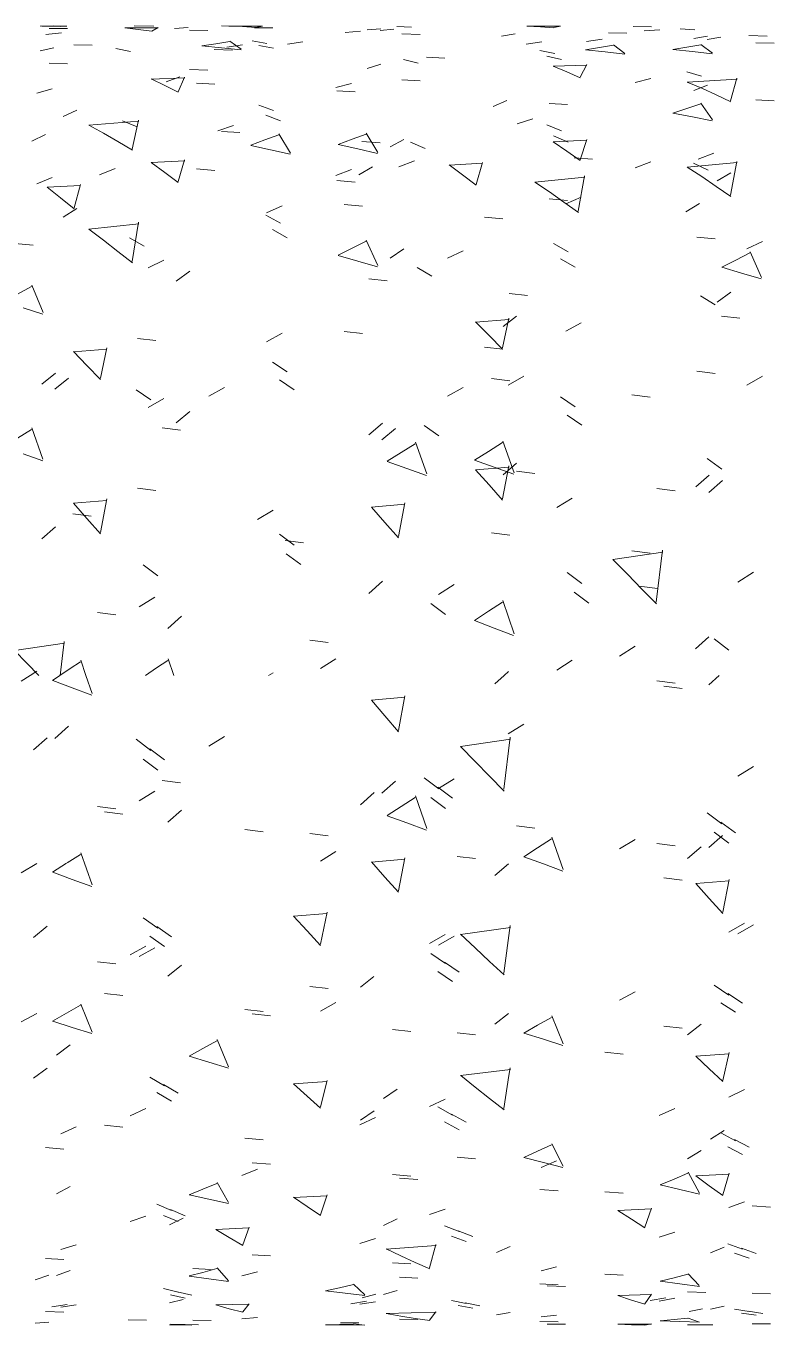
# Model space of a CAD drawing. Header units: inches. Extents: x -19229 to -222, y -6301 to 12387.
# Drawn here: x -19072.95 to -19068.7, y -55.83 to -48.42 of the extents above; entities that cross this region are included whole.
import ezdxf

# ---------------------------------------------------------------- set-up
doc = ezdxf.new("R2010")
doc.units = ezdxf.units.IN
doc.header["$MEASUREMENT"] = 0
doc.layers.add('A-WALL', color=113, linetype='Continuous', lineweight=9)
doc.layers.add('A-WALL-PATT', color=111, linetype='Continuous', lineweight=25)

# ---------------------------------------------------------------- blocks, each defined once
blk = doc.blocks.new('FP_2-DETAIL - PRECAST _ CONC_ - PLANK PERPENDICULAR TO WALL')
at = {"layer": 'A-WALL-PATT', "color": 55, "lineweight": 9}
for p, q in [((17174.6695, -52.1575), (17174.7206, -52.1253)), ((17174.8497, -52.1529), (17174.8911, -52.1253)), ((17174.85, -52.1534), (17174.962, -52.1959)), ((17175.0399, -52.1253), (17175.075, -52.2287)), ((17177.3733, -52.1733), (17177.4263, -52.1253)), ((17178.3384, -52.1866), (17178.4431, -52.2002)), ((17174.962, -52.1959), (17175.074, -52.2384)), ((17174.7403, -52.5502), (17174.8182, -52.4801)), ((17177.4609, -52.4771), (17177.4256, -52.7746)), ((17175.4048, -52.5431), (17175.4886, -52.6062)), ((17177.1779, -52.5305), (17177.2609, -52.6155)), ((17177.178, -52.5313), (17177.4626, -52.4879)), ((17177.2609, -52.6155), (17177.344, -52.7002)), ((17177.344, -52.7002), (17177.4271, -52.7846)), ((17177.0478, -52.7635), (17177.1316, -52.826)), ((17176.6065, -52.8628), (17176.6844, -52.7936)), ((17175.1462, -52.9033), (17175.2509, -52.9166)), ((17178.6642, -52.9619), (17178.7479, -53.0237)), ((17175.9473, -53.0049), (17176.052, -53.0181)), ((17177.618, -53.1081), (17177.6975, -53.0568)), ((17177.6989, -53.0479), (17177.7637, -53.2317)), ((17177.5384, -53.1592), (17177.618, -53.1081)), ((17178.4727, -53.1701), (17178.5506, -53.1022)), ((17177.1593, -53.1573), (17177.264, -53.1703)), ((17177.5387, -53.1597), (17177.6507, -53.2004)), ((17177.6507, -53.2004), (17177.7627, -53.241)), ((17178.5202, -53.3128), (17178.7114, -53.2971)), ((17178.7112, -53.2888), (17178.6742, -53.4753)), ((17178.5201, -53.3121), (17178.5973, -53.3978)), ((17178.5973, -53.3978), (17178.6744, -53.4828)), ((17176.2249, -53.499), (17176.4162, -53.4836)), ((17176.2249, -53.4984), (17176.3021, -53.5823)), ((17176.416, -53.4755), (17176.379, -53.6582)), ((17175.4437, -53.5586), (17175.5275, -53.617)), ((17176.3021, -53.5823), (17176.3792, -53.6654)), ((17178.7091, -53.59), (17178.7982, -53.5383)), ((17175.2927, -53.7199), (17175.3817, -53.6691)), ((17177.0009, -53.6552), (17177.09, -53.604)), ((17177.0867, -53.7613), (17177.1705, -53.8181)), ((17178.7031, -53.9404), (17178.7869, -53.9956)), ((17175.9881, -54.0565), (17176.0927, -54.0681)), ((17176.7891, -54.1447), (17176.8938, -54.1561)), ((17174.8724, -54.2912), (17174.9503, -54.2335)), ((17175.6283, -54.2978), (17175.7079, -54.2546)), ((17175.7079, -54.2546), (17175.7874, -54.2109)), ((17175.7888, -54.2033), (17175.8536, -54.3587)), ((17175.6286, -54.2982), (17175.7406, -54.3325)), ((17175.7406, -54.3325), (17175.8526, -54.3665)), ((17178.0011, -54.2751), (17178.1058, -54.2862)), ((17175.4826, -54.4592), (17175.5664, -54.5082)), ((17176.7386, -54.5399), (17176.8165, -54.486)), ((17177.1256, -54.6279), (17177.2094, -54.6744)), ((17178.3123, -54.6372), (17178.4013, -54.5957)), ((17174.8958, -54.7403), (17174.9849, -54.7002)), ((17176.604, -54.6892), (17176.6931, -54.6484)), ((17178.6048, -54.771), (17178.6827, -54.7212)), ((17178.742, -54.7735), (17178.8258, -54.8175)), ((17174.8089, -54.8193), (17174.9136, -54.8286)), ((17177.6375, -54.9325), (17177.7266, -54.8956)), ((17175.9293, -54.9786), (17176.0184, -54.9424)), ((17176.8299, -54.993), (17176.9346, -55.0016)), ((17178.317, -55.0322), (17178.3966, -54.999)), ((17178.3966, -54.999), (17178.4762, -54.9652)), ((17178.4775, -54.9592), (17178.5423, -55.0786)), ((17177.631, -55.0579), (17177.7357, -55.0662)), ((17178.3173, -55.0325), (17178.4293, -55.0587)), ((17178.4293, -55.0587), (17178.5413, -55.0845)), ((17178.8429, -55.1516), (17178.9476, -55.1595)), ((17175.5165, -55.2604), (17175.5944, -55.2222)), ((17175.5216, -55.1727), (17175.6053, -55.2084)), ((17178.0761, -55.1782), (17178.1533, -55.2288)), ((17178.0762, -55.1786), (17178.2674, -55.1692)), ((17178.2672, -55.1642), (17178.2302, -55.2734)), ((17175.7809, -55.2867), (17175.9722, -55.278)), ((17175.7809, -55.2864), (17175.858, -55.3328)), ((17175.972, -55.2735), (17175.935, -55.3736)), ((17177.1646, -55.2939), (17177.2483, -55.3264)), ((17178.1533, -55.2288), (17178.2304, -55.2776)), ((17175.858, -55.3328), (17175.9352, -55.3774)), ((17177.0367, -55.3724), (17177.0013, -55.5064)), ((17176.7536, -55.3979), (17176.8367, -55.4373)), ((17176.7538, -55.3983), (17177.0384, -55.3776)), ((17176.8367, -55.4373), (17176.9198, -55.4748)), ((17177.3827, -55.4177), (17177.4606, -55.3847)), ((17178.7809, -55.3942), (17178.8647, -55.4237)), ((17175.6507, -55.5089), (17175.7554, -55.5144)), ((17176.9198, -55.4748), (17177.0028, -55.5106)), ((17174.7498, -55.5739), (17174.8276, -55.5474)), ((17176.5674, -55.5984), (17176.6322, -55.6605)), ((17175.5605, -55.6419), (17175.6443, -55.6615)), ((17176.4069, -55.637), (17176.4865, -55.6196)), ((17176.4072, -55.6372), (17176.5192, -55.6505)), ((17176.4865, -55.6196), (17176.5661, -55.6016)), ((17176.5192, -55.6505), (17176.6312, -55.6634)), ((17176.616, -55.6772), (17176.6938, -55.6564)), ((17177.6717, -55.6077), (17177.7764, -55.6123)), ((17178.4728, -55.642), (17178.5775, -55.6463)), ((17174.8442, -55.7283), (17174.9333, -55.7147)), ((17176.5525, -55.7109), (17176.6415, -55.6963)), ((17177.2035, -55.7059), (17177.2872, -55.7218)), ((17178.2607, -55.6921), (17178.3498, -55.6765)), ((17178.4822, -55.7547), (17178.56, -55.7397)), ((17175.2806, -55.8023), (17175.3853, -55.804)), ((17176.4926, -55.8188), (17176.5973, -55.82)), ((17178.8198, -55.7529), (17178.9036, -55.7654)), ((17175.5994, -55.8293), (17175.6832, -55.8312)), ((17178.5135, -55.8316), (17178.6182, -55.8318))]:
    blk.add_line(p, q, dxfattribs=at)
blk = doc.blocks.new('FP_3-DETAIL - PRECAST _ CONC_ - PLANK PERPENDICULAR TO WALL')
at = {"layer": 'A-WALL-PATT', "color": 55, "lineweight": 9}
for p, q in [((17174.8536, -48.4207), (17174.9314, -48.419)), ((17175.2617, -48.43), (17175.453, -48.4288)), ((17175.2617, -48.43), (17175.3388, -48.4382)), ((17175.3149, -48.4188), (17175.4269, -48.4194)), ((17175.3388, -48.4382), (17175.416, -48.4486)), ((17175.4527, -48.4281), (17175.4157, -48.4476)), ((17176.7198, -48.4449), (17176.7976, -48.4372)), ((17176.8144, -48.4215), (17176.8981, -48.4246)), ((17177.5569, -48.4198), (17177.7482, -48.4194)), ((17177.5569, -48.4198), (17177.6341, -48.4231)), ((17177.6341, -48.4231), (17177.7112, -48.4287)), ((17177.748, -48.4192), (17177.711, -48.4281)), ((17178.1633, -48.4226), (17178.268, -48.4232)), ((17178.4307, -48.435), (17178.5145, -48.4415)), ((17178.586, -48.4959), (17178.6638, -48.4822)), ((17174.9711, -48.5258), (17175.0758, -48.5291)), ((17175.2103, -48.5465), (17175.294, -48.5636)), ((17175.7722, -48.5521), (17175.8769, -48.5558)), ((17176.1895, -48.5226), (17176.2786, -48.5098)), ((17177.8913, -48.5552), (17177.9708, -48.5413)), ((17177.8916, -48.5554), (17178.0036, -48.567)), ((17177.8978, -48.5065), (17177.9868, -48.4948)), ((17177.9708, -48.5413), (17178.0504, -48.5281)), ((17178.0517, -48.5259), (17178.1166, -48.5763)), ((17176.8533, -48.6109), (17176.937, -48.6316)), ((17176.9841, -48.5973), (17177.0888, -48.6015)), ((17178.0036, -48.567), (17178.1156, -48.5792)), ((17178.4696, -48.6805), (17178.5534, -48.7045)), ((17175.4977, -48.7374), (17175.5755, -48.7094)), ((17177.3639, -48.8781), (17177.4417, -48.8446)), ((17175.2492, -48.9604), (17175.333, -48.994)), ((17175.7927, -49.0163), (17175.8817, -48.9861)), ((17177.5009, -48.978), (17177.59, -48.9488)), ((17174.7309, -49.0768), (17174.8087, -49.0373)), ((17175.8129, -49.02), (17175.9176, -49.0275)), ((17175.9812, -49.0997), (17176.0607, -49.0693)), ((17176.0607, -49.0693), (17176.1403, -49.0396)), ((17176.1416, -49.0345), (17176.2065, -49.1441)), ((17175.9815, -49.1), (17176.0935, -49.1248)), ((17176.0935, -49.1248), (17176.2055, -49.1499)), ((17176.614, -49.0782), (17176.7187, -49.0859)), ((17176.8922, -49.082), (17176.976, -49.1187)), ((17178.5344, -49.1788), (17178.6235, -49.1451)), ((17176.5971, -49.2678), (17176.6749, -49.2234)), ((17176.8262, -49.2226), (17176.9153, -49.1881)), ((17177.1129, -49.2124), (17177.3042, -49.2022)), ((17177.1129, -49.212), (17177.1901, -49.269)), ((17177.304, -49.1969), (17177.267, -49.3225)), ((17177.826, -49.1707), (17177.9307, -49.1789)), ((17178.5085, -49.2021), (17178.5923, -49.2416)), ((17175.118, -49.2675), (17175.207, -49.2322)), ((17177.1901, -49.269), (17177.2672, -49.3278)), ((17177.6023, -49.3096), (17177.8869, -49.2815)), ((17177.8852, -49.2745), (17177.8498, -49.4756)), ((17174.8177, -49.3393), (17175.009, -49.3284)), ((17174.8177, -49.3388), (17174.8948, -49.3996)), ((17175.0087, -49.3227), (17174.9717, -49.4564)), ((17177.6021, -49.3091), (17177.6852, -49.3655)), ((17177.6852, -49.3655), (17177.7683, -49.4234)), ((17174.8948, -49.3996), (17174.972, -49.4619)), ((17177.7683, -49.4234), (17177.8514, -49.4827)), ((17178.4633, -49.4797), (17178.5411, -49.4308)), ((17174.6338, -49.6602), (17174.7385, -49.6704)), ((17175.2881, -49.628), (17175.3719, -49.6753)), ((17178.7495, -49.7544), (17178.829, -49.7139)), ((17178.8303, -49.7069), (17178.8952, -49.8549)), ((17176.9311, -49.797), (17177.0149, -49.8468)), ((17178.6699, -49.7955), (17178.7495, -49.7544)), ((17178.6702, -49.7959), (17178.7822, -49.8291)), ((17176.6548, -49.8626), (17176.7594, -49.8735)), ((17178.7822, -49.8291), (17178.8942, -49.8626)), ((17177.4558, -49.9461), (17177.5605, -49.9571)), ((17178.5474, -49.958), (17178.6312, -50.0098)), ((17178.6678, -50.0756), (17178.7725, -50.087)), ((17174.863, -50.4913), (17174.9409, -50.4283)), ((17175.7411, -50.532), (17175.8302, -50.4815)), ((17177.4493, -50.4679), (17177.5384, -50.4179)), ((17175.327, -50.4958), (17175.4108, -50.5531)), ((17176.97, -50.6986), (17177.0538, -50.7575)), ((17175.4756, -50.7127), (17175.5803, -50.7253)), ((17176.7292, -50.7811), (17176.8071, -50.7156)), ((17176.7598, -50.9027), (17176.8394, -50.8528)), ((17176.8394, -50.8528), (17176.9189, -50.8031)), ((17176.9202, -50.7944), (17176.9851, -50.9745)), ((17176.7601, -50.9032), (17176.8721, -50.9435)), ((17178.5863, -50.8876), (17178.6701, -50.9476)), ((17176.8721, -50.9435), (17176.9841, -50.9838)), ((17177.4966, -50.9592), (17177.6013, -50.9721)), ((17178.2977, -51.0586), (17178.4024, -51.0716)), ((17178.5954, -51.0807), (17178.6733, -51.0133)), ((17176.6689, -51.1645), (17176.8602, -51.1485)), ((17176.86, -51.1401), (17176.823, -51.3326)), ((17176.6689, -51.1638), (17176.7461, -51.2518)), ((17176.7461, -51.2518), (17176.8232, -51.3404)), ((17175.3659, -51.4942), (17175.4497, -51.5569)), ((17178.7607, -51.5918), (17178.8498, -51.5363)), ((17177.0525, -51.6625), (17177.1415, -51.6069)), ((17175.3442, -51.7333), (17175.4333, -51.6776)), ((17177.0089, -51.7146), (17177.0927, -51.7778)), ((17175.1055, -51.7664), (17175.2102, -51.78)), ((17175.5071, -51.8569), (17175.585, -51.7866)), ((17176.3174, -51.9237), (17176.4221, -51.9373)), ((17178.086, -52.0148), (17178.175, -51.9587)), ((17178.6253, -51.9164), (17178.709, -51.9799)), ((17175.0101, -52.0375), (17175.0399, -52.1253)), ((17176.3778, -52.0861), (17176.4668, -52.03)), ((17174.7206, -52.1253), (17174.7586, -52.1014)), ((17174.8911, -52.1253), (17174.95, -52.086)), ((17174.95, -52.086), (17175.0088, -52.0468)), ((17177.4263, -52.1253), (17177.4511, -52.1028))]:
    blk.add_line(p, q, dxfattribs=at)
blk = doc.blocks.new('FP_4-DETAIL - PRECAST _ CONC_ - PLANK PERPENDICULAR TO WALL')
at = {"layer": 'A-WALL-PATT', "color": 9, "lineweight": 9}
for p, q in [((17178.2977, -52.1561), (17178.4024, -52.1697)), ((17178.5954, -52.1792), (17178.6549, -52.1253)), ((17176.6689, -52.2661), (17176.8602, -52.2496)), ((17176.86, -52.2409), (17176.823, -52.4388)), ((17176.6689, -52.2654), (17176.7461, -52.3562)), ((17176.7461, -52.3562), (17176.8232, -52.4468)), ((17175.3659, -52.6025), (17175.4497, -52.6655)), ((17178.7607, -52.7004), (17178.8498, -52.6449)), ((17177.0525, -52.7707), (17177.1415, -52.7154)), ((17175.3442, -52.8409), (17175.4333, -52.7857)), ((17177.0089, -52.8224), (17177.0927, -52.8847)), ((17175.1055, -52.8735), (17175.2102, -52.8868)), ((17175.5071, -52.9622), (17175.585, -52.8933)), ((17176.3174, -53.0272), (17176.4221, -53.0404)), ((17178.086, -53.1154), (17178.175, -53.0612)), ((17178.6253, -53.0201), (17178.709, -53.0817)), ((17174.9329, -53.1948), (17175.0088, -53.1462)), ((17175.0101, -53.1373), (17175.075, -53.3198)), ((17176.3778, -53.184), (17176.4668, -53.1301)), ((17174.6695, -53.2521), (17174.7586, -53.1986)), ((17174.8497, -53.2478), (17174.9292, -53.1971)), ((17177.3733, -53.2672), (17177.4511, -53.1999)), ((17174.85, -53.2483), (17174.962, -53.2887)), ((17174.962, -53.2887), (17175.074, -53.329)), ((17178.3384, -53.2798), (17178.4431, -53.2928)), ((17174.7403, -53.6201), (17174.8182, -53.5553)), ((17177.178, -53.6027), (17177.4626, -53.5626)), ((17177.4609, -53.5526), (17177.4256, -53.8248)), ((17175.4048, -53.6136), (17175.4886, -53.6716)), ((17177.1779, -53.602), (17177.2609, -53.6801)), ((17177.2609, -53.6801), (17177.344, -53.7574)), ((17177.0478, -53.8148), (17177.1316, -53.8711)), ((17177.344, -53.7574), (17177.4271, -53.8338)), ((17176.6065, -53.9041), (17176.6826, -53.8433)), ((17175.1462, -53.9402), (17175.2509, -53.9521)), ((17175.9473, -54.0304), (17176.052, -54.0421)), ((17178.6642, -53.9924), (17178.7479, -54.047)), ((17177.618, -54.1211), (17177.6975, -54.0761)), ((17177.6989, -54.0683), (17177.763, -54.2267)), ((17178.4727, -54.175), (17178.5506, -54.1159)), ((17177.1593, -54.1639), (17177.264, -54.1753)), ((17177.5384, -54.1656), (17177.618, -54.1211)), ((17177.5387, -54.166), (17177.6507, -54.2014)), ((17177.6507, -54.2014), (17177.7627, -54.2364)), ((17178.5201, -54.2975), (17178.5973, -54.3704)), ((17178.5202, -54.298), (17178.7114, -54.2846)), ((17178.7112, -54.2775), (17178.6742, -54.4358)), ((17178.5973, -54.3704), (17178.6744, -54.442)), ((17176.2249, -54.4556), (17176.4162, -54.4428)), ((17176.2249, -54.4551), (17176.3021, -54.5251)), ((17176.416, -54.436), (17176.379, -54.5876)), ((17175.4437, -54.5054), (17175.5275, -54.5537)), ((17176.3021, -54.5251), (17176.3792, -54.5936)), ((17177.0009, -54.5852), (17177.09, -54.543)), ((17178.7091, -54.5314), (17178.7982, -54.4885)), ((17175.2927, -54.6381), (17175.3817, -54.5966)), ((17177.0867, -54.6717), (17177.1705, -54.7175)), ((17178.7031, -54.815), (17178.7869, -54.8583)), ((17175.9881, -54.9057), (17176.0927, -54.9147)), ((17176.7891, -54.9736), (17176.8938, -54.9823)), ((17174.8724, -55.0838), (17174.9503, -55.0408)), ((17175.6283, -55.0887), (17175.7079, -55.0566)), ((17175.7079, -55.0566), (17175.7874, -55.0238)), ((17175.7888, -55.018), (17175.8536, -55.1336)), ((17178.0011, -55.0719), (17178.1058, -55.0801)), ((17175.6286, -55.0891), (17175.7406, -55.1144)), ((17175.7406, -55.1144), (17175.8526, -55.1393)), ((17175.4826, -55.2064), (17175.5664, -55.2412)), ((17176.7386, -55.2636), (17176.8165, -55.2255)), ((17178.3123, -55.3309), (17178.4013, -55.3024)), ((17174.8958, -55.4002), (17174.9849, -55.3735)), ((17176.604, -55.3662), (17176.6931, -55.3386)), ((17177.1256, -55.3245), (17177.2094, -55.3562)), ((17178.6048, -55.4204), (17178.6827, -55.3875)), ((17178.742, -55.422), (17178.8258, -55.4505)), ((17174.8089, -55.4517), (17174.9136, -55.4577)), ((17177.6375, -55.5227), (17177.7266, -55.4999)), ((17175.9293, -55.5506), (17176.0184, -55.5288)), ((17176.8299, -55.5592), (17176.9346, -55.5643)), ((17177.631, -55.5971), (17177.7357, -55.6019)), ((17178.317, -55.5823), (17178.3966, -55.5628)), ((17178.3173, -55.5825), (17178.4293, -55.5976)), ((17178.3966, -55.5628), (17178.4762, -55.5426)), ((17178.4293, -55.5976), (17178.5413, -55.6122)), ((17178.4775, -55.539), (17178.5395, -55.6059)), ((17175.5216, -55.6604), (17175.6053, -55.679)), ((17178.0761, -55.6633), (17178.1533, -55.6893)), ((17178.0762, -55.6635), (17178.2674, -55.6586)), ((17178.2672, -55.6559), (17178.2302, -55.7112)), ((17178.8429, -55.6492), (17178.9476, -55.6534)), ((17175.5165, -55.705), (17175.5944, -55.686)), ((17175.7809, -55.7176), (17175.9722, -55.7135)), ((17175.7809, -55.7174), (17175.858, -55.7387)), ((17175.858, -55.7387), (17175.9352, -55.7579)), ((17175.972, -55.7113), (17175.935, -55.7563)), ((17177.1646, -55.7209), (17177.2483, -55.7358)), ((17178.1533, -55.6893), (17178.2304, -55.7132)), ((17174.7498, -55.8215), (17174.8276, -55.8155)), ((17175.6507, -55.8051), (17175.7554, -55.8067)), ((17176.7536, -55.7662), (17176.8367, -55.7813)), ((17176.7538, -55.7664), (17177.0384, -55.758)), ((17176.8367, -55.7813), (17176.9198, -55.7944)), ((17176.9198, -55.7944), (17177.0028, -55.8056)), ((17177.0367, -55.7558), (17177.0013, -55.8044)), ((17177.3827, -55.774), (17177.4606, -55.7609)), ((17178.7809, -55.7647), (17178.8647, -55.7762)), ((17175.5605, -55.8311), (17175.6443, -55.8319)), ((17176.4069, -55.8307), (17176.4865, -55.829)), ((17176.4072, -55.8307), (17176.5192, -55.8316)), ((17176.4865, -55.829), (17176.5661, -55.8265)), ((17176.5192, -55.8316), (17176.6312, -55.8319)), ((17176.5674, -55.826), (17176.6322, -55.8319)), ((17177.6717, -55.8274), (17177.7764, -55.828)), ((17178.4728, -55.8311), (17178.5775, -55.8313))]:
    blk.add_line(p, q, dxfattribs=at)
blk = doc.blocks.new('FP_5-DETAIL - PRECAST _ CONC_ - PLANK PERPENDICULAR TO WALL')
at = {"layer": 'A-WALL-PATT', "color": 9, "lineweight": 9}
for p, q in [((17174.7781, -48.4198), (17174.8559, -48.4187)), ((17174.8298, -48.4324), (17174.9345, -48.4336)), ((17175.6309, -48.4429), (17175.7356, -48.4445)), ((17175.8134, -48.4187), (17175.9255, -48.4193)), ((17176.6443, -48.4412), (17176.7221, -48.4341)), ((17176.8428, -48.4642), (17176.9475, -48.4664)), ((17177.6315, -48.4195), (17177.7153, -48.4215)), ((17178.5105, -48.4895), (17178.5883, -48.4764)), ((17176.0274, -48.5301), (17176.1112, -48.5461)), ((17178.3898, -48.5533), (17178.4694, -48.5395)), ((17178.3901, -48.5535), (17178.5022, -48.5651)), ((17178.4694, -48.5395), (17178.549, -48.5264)), ((17178.5503, -48.5242), (17178.6152, -48.5743)), ((17178.8638, -48.5145), (17178.9685, -48.5176)), ((17177.6704, -48.5908), (17177.7542, -48.6105)), ((17178.5022, -48.5651), (17178.6142, -48.5771)), ((17177.7074, -48.6478), (17177.8986, -48.6421)), ((17177.7074, -48.6476), (17177.7845, -48.6801)), ((17177.7845, -48.6801), (17177.8616, -48.7146)), ((17177.8984, -48.6392), (17177.8614, -48.7115)), ((17174.7587, -48.8016), (17174.8478, -48.7771)), ((17175.4121, -48.7215), (17175.6034, -48.715)), ((17175.4121, -48.7212), (17175.4893, -48.7582)), ((17175.4893, -48.7582), (17175.5664, -48.7972)), ((17175.6032, -48.7116), (17175.5662, -48.7937)), ((17175.6716, -48.7452), (17175.7763, -48.7508)), ((17176.467, -48.7706), (17176.556, -48.7472)), ((17178.1752, -48.7409), (17178.2643, -48.7184)), ((17178.4718, -48.7387), (17178.5548, -48.7743)), ((17178.4719, -48.739), (17178.7565, -48.7215)), ((17178.5548, -48.7743), (17178.6379, -48.8118)), ((17178.7548, -48.7172), (17178.7195, -48.8463)), ((17176.4727, -48.7893), (17176.5774, -48.7953)), ((17178.6379, -48.8118), (17178.721, -48.8511)), ((17174.9102, -48.935), (17174.988, -48.8996)), ((17176.0663, -48.9271), (17176.1501, -48.9597)), ((17177.6846, -48.861), (17177.7893, -48.8675)), ((17175.0566, -48.9845), (17175.1397, -49.0308)), ((17175.0568, -48.9849), (17175.3414, -48.9619)), ((17175.3397, -48.9563), (17175.3043, -49.1223)), ((17175.1397, -49.0308), (17175.2228, -49.0787)), ((17176.4797, -49.0956), (17176.5593, -49.0653)), ((17176.5593, -49.0653), (17176.6389, -49.0357)), ((17176.6402, -49.0306), (17176.7051, -49.1399)), ((17176.7764, -49.1076), (17176.8542, -49.0672)), ((17177.7093, -49.0454), (17177.7931, -49.0812)), ((17175.2228, -49.0787), (17175.3058, -49.1283)), ((17176.48, -49.0959), (17176.5921, -49.1206)), ((17176.5921, -49.1206), (17176.7041, -49.1457)), ((17178.6426, -49.3022), (17178.7204, -49.2571)), ((17176.0701, -49.4842), (17176.1591, -49.4452)), ((17176.5134, -49.4372), (17176.6181, -49.4466)), ((17177.7783, -49.4346), (17177.8674, -49.3964)), ((17177.3145, -49.51), (17177.4192, -49.5197)), ((17176.1052, -49.5804), (17176.189, -49.627)), ((17178.5264, -49.6241), (17178.6311, -49.6342)), ((17178.8118, -49.6897), (17178.9009, -49.6477)), ((17177.1036, -49.7439), (17177.1927, -49.7012)), ((17175.3954, -49.799), (17175.4844, -49.7556)), ((17177.7482, -49.7469), (17177.832, -49.7959)), ((17175.5543, -49.8744), (17175.6321, -49.8188)), ((17174.6492, -49.9488), (17174.7288, -49.9061)), ((17174.7301, -49.8987), (17174.795, -50.0544)), ((17174.682, -50.0273), (17174.794, -50.0625)), ((17177.2633, -50.1075), (17177.3405, -50.1844)), ((17177.2634, -50.1081), (17177.4546, -50.0943)), ((17177.4544, -50.087), (17177.4174, -50.2554)), ((17177.4205, -50.1339), (17177.4983, -50.0748)), ((17177.3405, -50.1844), (17177.4176, -50.2623)), ((17175.1592, -50.2556), (17175.1222, -50.4294)), ((17175.3343, -50.2014), (17175.439, -50.2131)), ((17174.9681, -50.2774), (17175.1594, -50.2631)), ((17174.9681, -50.2768), (17175.0452, -50.3562)), ((17174.7875, -50.4624), (17174.8654, -50.3996)), ((17175.0452, -50.3562), (17175.1224, -50.4365)), ((17176.1441, -50.4377), (17176.2279, -50.4946)), ((17177.3552, -50.4309), (17177.4599, -50.443)), ((17178.1563, -50.5242), (17178.261, -50.5365)), ((17176.6537, -50.7511), (17176.7316, -50.6858)), ((17177.7871, -50.639), (17177.8709, -50.6974)), ((17177.2583, -50.8961), (17177.3379, -50.8461)), ((17177.3379, -50.8461), (17177.4175, -50.7965)), ((17177.4188, -50.7878), (17177.4837, -50.9678)), ((17177.2586, -50.8966), (17177.3707, -50.9368)), ((17177.3707, -50.9368), (17177.4827, -50.9771)), ((17178.5219, -51.0481), (17178.5978, -50.9825)), ((17177.7268, -51.1664), (17177.8158, -51.1124)), ((17174.9642, -51.2021), (17175.0689, -51.2153)), ((17176.0185, -51.2355), (17176.1076, -51.1812)), ((17176.1761, -51.3557), (17176.2808, -51.369)), ((17176.1831, -51.4303), (17176.2668, -51.4928)), ((17178.0477, -51.4635), (17178.3323, -51.4206)), ((17178.3306, -51.4099), (17178.2952, -51.7067)), ((17178.0475, -51.4627), (17178.1306, -51.5471)), ((17178.1306, -51.5471), (17178.2137, -51.6318)), ((17177.8261, -51.6502), (17177.9098, -51.7133)), ((17178.1971, -51.6146), (17178.3018, -51.6281)), ((17178.2137, -51.6318), (17178.2968, -51.7167)), ((17174.6325, -51.9835), (17174.9171, -51.9399)), ((17174.9151, -51.9319), (17174.8923, -52.1253)), ((17174.6323, -51.9827), (17174.7015, -52.054)), ((17175.4432, -52.0825), (17175.5074, -52.0397)), ((17175.5087, -52.0305), (17175.5409, -52.1253)), ((17174.7015, -52.054), (17174.7708, -52.1253)), ((17175.379, -52.1253), (17175.4432, -52.0825))]:
    blk.add_line(p, q, dxfattribs=at)
blk = doc.blocks.new('FP_6-DETAIL - PRECAST _ CONC_ - PLANK PERPENDICULAR TO WALL')
at = {"layer": 'A-WALL-PATT', "color": 9, "lineweight": 9}
for p, q in [((17177.4493, -52.4583), (17177.5384, -52.4024)), ((17174.863, -52.4843), (17174.9409, -52.414)), ((17175.7411, -52.5292), (17175.8302, -52.4735)), ((17175.327, -52.4893), (17175.4108, -52.5524)), ((17175.4756, -52.7251), (17175.5803, -52.7385)), ((17176.7292, -52.7977), (17176.8071, -52.7283)), ((17176.97, -52.7101), (17177.0538, -52.7728)), ((17176.8394, -52.8729), (17176.9189, -52.8209)), ((17176.9202, -52.8118), (17176.9851, -52.9986)), ((17176.7598, -52.9248), (17176.8394, -52.8729)), ((17176.7601, -52.9253), (17176.8721, -52.9668)), ((17178.5863, -52.9091), (17178.6701, -52.9711)), ((17176.8721, -52.9668), (17176.9841, -53.0081)), ((17177.4966, -52.9829), (17177.6013, -52.9962)), ((17178.5954, -53.1063), (17178.6733, -53.0381)), ((17178.2977, -53.084), (17178.4024, -53.0971)), ((17176.6689, -53.1899), (17176.8602, -53.174)), ((17176.6689, -53.1892), (17176.7461, -53.2759)), ((17176.86, -53.1657), (17176.823, -53.3544)), ((17176.7461, -53.2759), (17176.8232, -53.3619)), ((17175.3659, -53.5085), (17175.4497, -53.5672)), ((17178.7607, -53.5997), (17178.8498, -53.5481)), ((17177.0525, -53.6649), (17177.1415, -53.6137)), ((17175.3442, -53.7295), (17175.4333, -53.6787)), ((17177.0089, -53.7125), (17177.0927, -53.7697)), ((17175.1055, -53.7594), (17175.2102, -53.7716)), ((17175.5071, -53.8404), (17175.585, -53.7776)), ((17178.6253, -53.893), (17178.709, -53.9486)), ((17176.3174, -53.8994), (17176.4221, -53.9114)), ((17178.086, -53.979), (17178.175, -53.9302)), ((17174.9292, -54.0521), (17175.0088, -54.0066)), ((17175.0108, -54.0003), (17175.075, -54.161)), ((17176.3778, -54.0404), (17176.4668, -53.9922)), ((17174.6695, -54.1011), (17174.7586, -54.0534)), ((17174.8497, -54.0973), (17174.9292, -54.0521)), ((17174.85, -54.0977), (17174.962, -54.1336)), ((17177.3733, -54.1145), (17177.4511, -54.0546)), ((17174.962, -54.1336), (17175.074, -54.1692)), ((17178.3384, -54.1257), (17178.4431, -54.1371)), ((17174.7403, -54.4225), (17174.8182, -54.3667)), ((17177.178, -54.4075), (17177.4626, -54.3729)), ((17177.1794, -54.4081), (17177.2609, -54.4737)), ((17177.4542, -54.4083), (17177.4256, -54.5961)), ((17177.4609, -54.3643), (17177.4542, -54.4081)), ((17175.4048, -54.4169), (17175.4886, -54.4665)), ((17177.2609, -54.4737), (17177.344, -54.5393)), ((17177.344, -54.5393), (17177.4271, -54.6036)), ((17176.6065, -54.6623), (17176.6844, -54.6104)), ((17177.0478, -54.5877), (17177.1316, -54.6348)), ((17175.1462, -54.6923), (17175.2509, -54.7021)), ((17175.9473, -54.7664), (17176.052, -54.776)), ((17178.6642, -54.7353), (17178.7479, -54.78)), ((17177.5384, -54.876), (17177.618, -54.8401)), ((17177.618, -54.8401), (17177.6975, -54.8037)), ((17177.6989, -54.7973), (17177.7637, -54.9262)), ((17178.4727, -54.8836), (17178.5506, -54.836)), ((17177.1593, -54.8747), (17177.264, -54.8838)), ((17177.5387, -54.8763), (17177.6507, -54.9047)), ((17177.6507, -54.9047), (17177.7627, -54.9326)), ((17178.5201, -54.9808), (17178.5973, -55.0379)), ((17178.5202, -54.9813), (17178.7114, -54.9707)), ((17178.7112, -54.9651), (17178.6742, -55.0884)), ((17178.5973, -55.0379), (17178.6744, -55.0932)), ((17175.4437, -55.1415), (17175.5275, -55.178)), ((17176.2249, -55.1036), (17176.4162, -55.0938)), ((17176.2249, -55.1032), (17176.3021, -55.1564)), ((17176.416, -55.0886), (17176.379, -55.2034)), ((17178.7091, -55.1612), (17178.7982, -55.1287)), ((17175.2927, -55.2408), (17175.3817, -55.2101)), ((17176.3021, -55.1564), (17176.3792, -55.2078)), ((17177.0009, -55.2016), (17177.09, -55.1699)), ((17177.0867, -55.2655), (17177.1699, -55.2985)), ((17178.7031, -55.3683), (17178.7869, -55.3986)), ((17175.9881, -55.4313), (17176.0927, -55.4374)), ((17174.8724, -55.549), (17174.9503, -55.5214)), ((17175.7079, -55.5316), (17175.7874, -55.5103)), ((17175.7888, -55.5065), (17175.8536, -55.5803)), ((17176.7891, -55.4771), (17176.8938, -55.4829)), ((17175.6283, -55.5521), (17175.7079, -55.5316)), ((17175.6286, -55.5523), (17175.7406, -55.5683)), ((17175.7406, -55.5683), (17175.8526, -55.5838)), ((17178.0011, -55.5414), (17178.1058, -55.5467)), ((17175.4826, -55.6244), (17175.5664, -55.6449)), ((17176.7386, -55.6577), (17176.8165, -55.6357)), ((17174.8958, -55.7308), (17174.9849, -55.7173)), ((17176.604, -55.7135), (17176.6931, -55.6991)), ((17177.1256, -55.6916), (17177.2094, -55.7084)), ((17178.3123, -55.695), (17178.4013, -55.6795)), ((17178.6048, -55.7406), (17178.6827, -55.7244)), ((17178.742, -55.7414), (17178.8258, -55.7548)), ((17174.8089, -55.7553), (17174.9136, -55.7581)), ((17175.9293, -55.7963), (17176.0184, -55.7881)), ((17176.8299, -55.7993), (17176.9346, -55.8011)), ((17177.631, -55.8117), (17177.7357, -55.8131)), ((17177.6375, -55.7857), (17177.7266, -55.7765)), ((17178.317, -55.8071), (17178.3966, -55.8006)), ((17178.3173, -55.8072), (17178.4293, -55.8118)), ((17178.3966, -55.8006), (17178.4762, -55.7933)), ((17178.4293, -55.8118), (17178.5413, -55.816)), ((17178.4775, -55.792), (17178.5423, -55.8151)), ((17175.5165, -55.8318), (17175.5944, -55.8304)), ((17175.5216, -55.8269), (17175.6053, -55.8297)), ((17178.0761, -55.8274), (17178.1533, -55.8308)), ((17178.0762, -55.8274), (17178.2674, -55.8266)), ((17178.1533, -55.8308), (17178.2304, -55.8319)), ((17178.2672, -55.8261), (17178.2302, -55.8319)), ((17178.8429, -55.8248), (17178.9476, -55.8256))]:
    blk.add_line(p, q, dxfattribs=at)
blk = doc.blocks.new('FP_7-DETAIL - PRECAST _ CONC_ - PLANK PERPENDICULAR TO WALL')
at = {"layer": 'A-WALL-PATT', "color": 9, "lineweight": 9}
for p, q in [((17174.789, -48.4204), (17174.8937, -48.4209)), ((17174.8103, -48.4667), (17174.8994, -48.4581)), ((17175.5448, -48.4339), (17175.6227, -48.4282)), ((17175.8561, -48.4193), (17176.0474, -48.419)), ((17175.8561, -48.4193), (17175.9333, -48.422)), ((17175.9333, -48.422), (17176.0104, -48.427)), ((17176.001, -48.4287), (17176.1057, -48.4297)), ((17176.0472, -48.4189), (17176.0102, -48.4265)), ((17176.5185, -48.4559), (17176.6076, -48.4484)), ((17177.411, -48.4761), (17177.4889, -48.4644)), ((17178.0219, -48.4574), (17178.1266, -48.4594)), ((17178.2268, -48.4465), (17178.3158, -48.4401)), ((17178.823, -48.4739), (17178.9277, -48.4762)), ((17174.7781, -48.5613), (17174.8559, -48.5425)), ((17175.7011, -48.5325), (17175.7807, -48.5198)), ((17175.7014, -48.5326), (17175.8134, -48.5433)), ((17175.7807, -48.5198), (17175.8603, -48.5079)), ((17175.8134, -48.5433), (17175.9255, -48.5545)), ((17175.8438, -48.54), (17175.9329, -48.5262)), ((17175.8616, -48.5059), (17175.9265, -48.5519)), ((17175.9885, -48.5041), (17176.0723, -48.5182)), ((17177.552, -48.5225), (17177.6411, -48.5098)), ((17174.8298, -48.6304), (17174.9345, -48.6349)), ((17177.6315, -48.5581), (17177.7153, -48.5759)), ((17175.6309, -48.6665), (17175.7356, -48.6714)), ((17176.6456, -48.6607), (17176.7221, -48.6367)), ((17176.8428, -48.7263), (17176.9475, -48.7318)), ((17178.5105, -48.7863), (17178.5883, -48.7563)), ((17178.8638, -48.8397), (17178.9685, -48.846)), ((17176.0274, -48.871), (17176.1112, -48.9019)), ((17178.3898, -48.9154), (17178.4694, -48.8892)), ((17178.3901, -48.9157), (17178.5022, -48.9372)), ((17178.4694, -48.8892), (17178.549, -48.8637)), ((17178.5503, -48.8593), (17178.6152, -48.954)), ((17177.6704, -48.9834), (17177.7542, -49.0176)), ((17178.5022, -48.9372), (17178.6142, -48.9591)), ((17177.7074, -49.0803), (17177.8986, -49.0709)), ((17177.8984, -49.066), (17177.8614, -49.1823)), ((17177.7074, -49.08), (17177.7845, -49.1327)), ((17177.7845, -49.1327), (17177.8616, -49.1872)), ((17175.4121, -49.1978), (17175.6034, -49.1877)), ((17175.4121, -49.1974), (17175.4893, -49.254)), ((17175.6032, -49.1824), (17175.5662, -49.3071)), ((17178.1752, -49.2278), (17178.2643, -49.1931)), ((17178.4719, -49.2248), (17178.7565, -49.1978)), ((17178.7548, -49.1912), (17178.7195, -49.3841)), ((17174.7587, -49.3189), (17174.8478, -49.2825)), ((17175.4893, -49.254), (17175.5664, -49.3123)), ((17175.6716, -49.2343), (17175.7763, -49.2428)), ((17176.467, -49.2728), (17176.556, -49.2373)), ((17178.4718, -49.2243), (17178.5548, -49.2784)), ((17178.5548, -49.2784), (17178.6379, -49.3339)), ((17176.4727, -49.3007), (17176.5774, -49.3095)), ((17178.6379, -49.3339), (17178.721, -49.391)), ((17177.6846, -49.4053), (17177.7893, -49.4146)), ((17174.9102, -49.5097), (17174.988, -49.4602)), ((17176.0663, -49.4988), (17176.1501, -49.544)), ((17175.0566, -49.578), (17175.1397, -49.6408)), ((17175.0568, -49.5786), (17175.3414, -49.547)), ((17175.3397, -49.5392), (17175.3043, -49.7627)), ((17175.1397, -49.6408), (17175.2228, -49.705)), ((17176.5593, -49.6872), (17176.6389, -49.6475)), ((17176.6402, -49.6407), (17176.7051, -49.7857)), ((17177.7093, -49.6605), (17177.7931, -49.7084)), ((17175.2228, -49.705), (17175.3058, -49.7705)), ((17176.4797, -49.7274), (17176.5593, -49.6872)), ((17176.48, -49.7279), (17176.5921, -49.7604)), ((17176.7764, -49.7433), (17176.8542, -49.6897)), ((17176.5921, -49.7604), (17176.7041, -49.7933)), ((17178.6426, -49.9943), (17178.7204, -49.937)), ((17177.7783, -50.1594), (17177.8674, -50.1121)), ((17176.0701, -50.2203), (17176.1591, -50.1724)), ((17176.5134, -50.1626), (17176.6181, -50.1741)), ((17177.3145, -50.2518), (17177.4192, -50.2635)), ((17176.1052, -50.337), (17176.189, -50.393)), ((17178.5264, -50.3895), (17178.6311, -50.4016)), ((17177.1036, -50.5317), (17177.1927, -50.4813)), ((17178.8118, -50.4676), (17178.9009, -50.4176)), ((17175.3954, -50.5964), (17175.4844, -50.5455)), ((17177.7482, -50.5352), (17177.832, -50.5929)), ((17175.5543, -50.6843), (17175.6321, -50.6196)), ((17174.6492, -50.7702), (17174.7288, -50.7209)), ((17174.7301, -50.7124), (17174.7947, -50.8902)), ((17174.682, -50.8601), (17174.794, -50.9001)), ((17177.4542, -50.9288), (17177.4174, -51.1172)), ((17177.4205, -50.9809), (17177.4983, -50.914)), ((17177.2633, -50.9511), (17177.3405, -51.0377)), ((17177.2634, -50.9518), (17177.4546, -50.9361)), ((17175.3343, -51.0568), (17175.439, -51.0699)), ((17177.3405, -51.0377), (17177.4176, -51.1249)), ((17174.9681, -51.1417), (17175.1594, -51.1257)), ((17174.9681, -51.141), (17175.0452, -51.2289)), ((17175.1592, -51.1174), (17175.1222, -51.3095)), ((17174.7875, -51.3456), (17174.8654, -51.2768)), ((17175.0452, -51.2289), (17175.1224, -51.3173)), ((17176.1441, -51.3187), (17176.2279, -51.3808)), ((17177.3552, -51.3111), (17177.4599, -51.3244)), ((17178.1563, -51.4131), (17178.261, -51.4265)), ((17176.6537, -51.6576), (17176.7316, -51.5878)), ((17177.7871, -51.5373), (17177.8709, -51.6002)), ((17177.3379, -51.7588), (17177.4175, -51.706)), ((17177.4188, -51.6969), (17177.4837, -51.8872)), ((17177.2583, -51.8116), (17177.3379, -51.7588)), ((17177.2586, -51.8122), (17177.3707, -51.8545)), ((17177.3707, -51.8545), (17177.4807, -51.8962)), ((17178.5199, -51.9731), (17178.5955, -51.9047)), ((17177.7268, -52.0943), (17177.8158, -52.0382)), ((17176.0827, -52.1253), (17176.1076, -52.1096))]:
    blk.add_line(p, q, dxfattribs=at)
blk = doc.blocks.new('Dowel5 - Dowel-1884520-DETAIL - PRECAST _ CONC_ - PLANK PERPENDICULAR TO WALL')
at = {"layer": 'A-WALL'}
for name in ['FP_3-DETAIL - PRECAST _ CONC_ - PLANK PERPENDICULAR TO WALL', 'FP_7-DETAIL - PRECAST _ CONC_ - PLANK PERPENDICULAR TO WALL', 'FP_5-DETAIL - PRECAST _ CONC_ - PLANK PERPENDICULAR TO WALL', 'FP_2-DETAIL - PRECAST _ CONC_ - PLANK PERPENDICULAR TO WALL', 'FP_4-DETAIL - PRECAST _ CONC_ - PLANK PERPENDICULAR TO WALL', 'FP_6-DETAIL - PRECAST _ CONC_ - PLANK PERPENDICULAR TO WALL']:
    blk.add_blockref(name, (-18123.8257, 0), dxfattribs=at)

msp = doc.modelspace()

# ---------------------------------------------------------------- block references
at = {"layer": 'A-WALL'}
msp.add_blockref('Dowel5 - Dowel-1884520-DETAIL - PRECAST _ CONC_ - PLANK PERPENDICULAR TO WALL', (-18123.82569, 0), dxfattribs=at)

doc.saveas('drawing.dxf')
